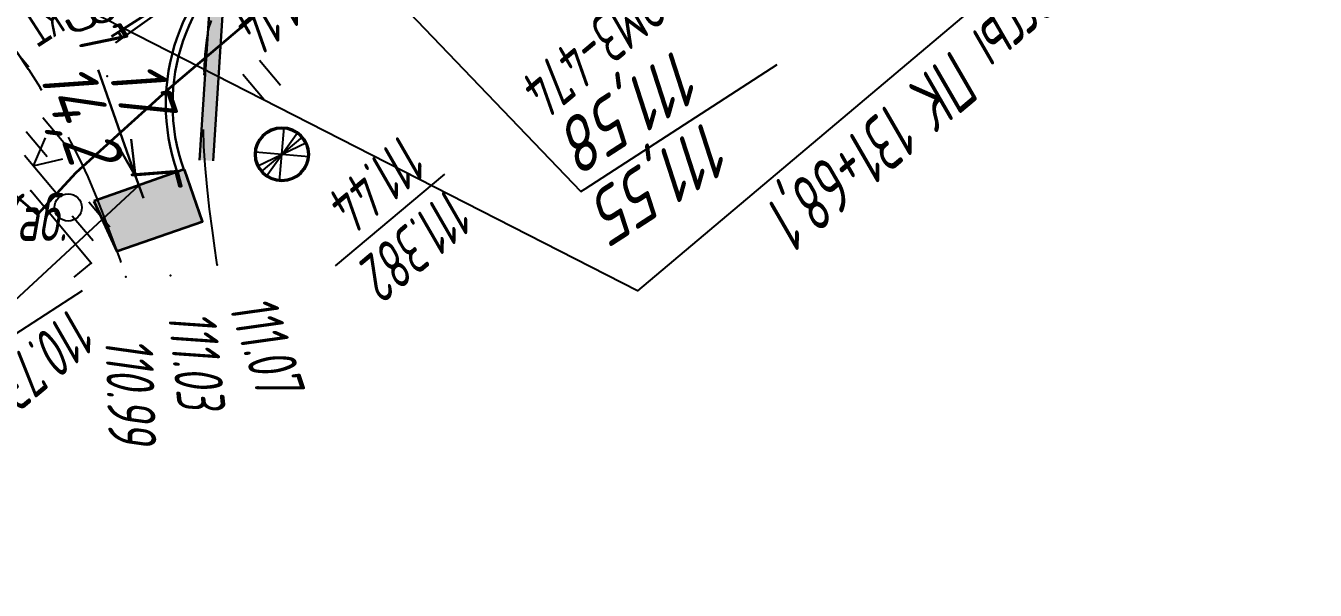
# Model space of a CAD drawing. Header units: millimetres. Extents: x -1799 to 6962, y -1020 to 4121.
# Drawn here: x 6608.9 to 6703.7, y -1019.9 to -978.3 of the extents above; entities that cross this region are included whole.
import ezdxf
from ezdxf import colors
from ezdxf.entities.mleader import LeaderData, LeaderLine
from ezdxf.math import Vec2, Vec3

# ---------------------------------------------------------------- set-up
doc = ezdxf.new("R2010")
doc.units = ezdxf.units.MM
doc.linetypes.add('CONTI', pattern=[0])
for name, color, linetype, lineweight in [('10', 1, 'Continuous', 35), ('Гравий', 30, 'Continuous', 35), ('КОПИЯ_ОСЬ_13_ОТКОСЫ', 7, 'Continuous', 30), ('КОПИЯ_ОСЬ_ГРАНИЦЫ_ПОЛОС', 7, 'Continuous', 30), ('Ось_примыкания', 1, 'Continuous', 35), ('Отметки', 5, 'Continuous', 30), ('Тротуар', 40, 'Continuous', 35), ('Уклоны ПЧ', 5, 'Continuous', 30)]:
    doc.layers.add(name, color=color, linetype=linetype, lineweight=lineweight)
for name, color, linetype in [('NAD_MDEFAULT', 7, 'CONTI'), ('PI_OTDEFAULT', 172, 'CONTI'), ('PI_TTDEFAULT', 5, 'CONTI'), ('SIT_LDEFAULT', 7, 'CONTI'), ('USLZNDEFAULT', 7, 'CONTI'), ('КОПИЯ_ОСЬ_ТАНГЕНСЫ', 1, 'Continuous'), ('ОСЬ_ВЕРХ_ПОКРЫТИЯ_ТАНГЕНСЫ', 1, 'Continuous')]:
    doc.layers.add(name, color=color, linetype=linetype)
doc.styles.add('eskd', font='spds.shx', dxfattribs={"width": 1.2, "oblique": 15})
doc.styles.get("Standard").update_dxf_attribs({"font": 'arial.ttf'})
doc.styles.add('ГОСТ', font='', dxfattribs={"oblique": 15, "height": 4})
doc.styles.get('ГОСТ').set_extended_font_data('GOST type A')

# ---------------------------------------------------------------- blocks, each defined once
blk = doc.blocks.new('BL_2011')
at = {"color": 0}
for p, q in [((0, 0), (0, 2.4)), ((1.6, 0), (1.6, 2.4))]:
    blk.add_line(p, q, dxfattribs=at)
blk = doc.blocks.new('BL_4017')
at = {"color": 0}
for p, q in [((0, 1), (0, 5)), ((2, 5), (0, 4)), ((0, 4), (2, 3))]:
    blk.add_line(p, q, dxfattribs=at)
blk.add_circle((0, 0), 1, dxfattribs=at)
blk = doc.blocks.new('BL_6')
at = {"color": 0}
for p, q in [((-1.4, 1.4), (1.4, -1.4)), ((-1.4, -1.4), (1.4, 1.4)), ((-2, 0), (2, 0)), ((-1.94, 0.5), (1.94, -0.5)), ((-1.94, -0.5), (1.94, 0.5))]:
    blk.add_line(p, q, dxfattribs=at)
for radius in [2, 1.9]:
    blk.add_circle((0, 0), radius, dxfattribs=at)
blk = doc.blocks.new('_None')
blk = doc.blocks.new('Крест')
at = {"layer": 'Отметки'}
for points in [[(0, 1), (0, -1)], [(-1, 0), (1, 0)]]:
    blk.add_lwpolyline(points, dxfattribs=at)

msp = doc.modelspace()

# ---------------------------------------------------------------- hatches: boundary and pattern name
at = {"layer": 'Гравий', "ltscale": 7}
msp.add_hatch(color=256, dxfattribs=at).paths.add_polyline_path([(6620.571384595047, -988.8925521872816), (6613.919223847168, -991.2251282656443), (6615.606700376442, -994.9057832635817), (6621.916180323906, -992.727709995198)])
at = {"layer": 'Тротуар', "lineweight": 30, "ltscale": 7}
msp.add_hatch(color=256, dxfattribs=at).paths.add_polyline_path([(6621.696354407914, -988.1959317117808), (6622.69374914314, -988.2686166265858), (6623.477139889679, -976.0138156438124), (6622.869080385202, -975.0733038723347), (6622.243709438431, -975.947866405907), (6622.458115035066, -976.2794967606542)])

# ---------------------------------------------------------------- linework, layer by layer
at = {"linetype": 'Continuous'}
msp.add_lwpolyline([(6694.978765340589, -963.1484611207497), (6653.885756052166, -997.8152342444164), (6612.531700375848, -976.6907872637612)], dxfattribs=at)
at = {"layer": '10'}
for points in [[(6864.267643815148, -742.902871240477), (6853.347643815223, -765.1628712411848), (6762.267643815148, -847.2028712402907), (6690.787643815167, -908.3528712406633), (6671.227643815111, -925.9228712409613), (6669.587643814981, -927.402871240477), (6663.487643814888, -936.0928712408868), (6660.837643814981, -942.242871240328), (6644.657643815279, -936.0228712405888), (6598.007643814906, -978.062871240626), (6595.597643815223, -980.0028712410358), (6609.767643815148, -992.2128712409985), (6612.617643815242, -989.1228712402162), (6619.487643814888, -982.9228712409613), (6619.487643814888, -982.9228712409613), (6662.377643815018, -946.4828712405515), (6665.69764381485, -943.5728712404025)], [(6762.267643815148, -847.2028712402907), (6690.787643815167, -908.3528712406633), (6671.227643815111, -925.9228712409613), (6669.587643814981, -927.402871240477), (6663.487643814888, -936.0928712408868), (6660.837643814981, -942.242871240328), (6644.657643815279, -936.0228712405888), (6598.007643814906, -978.062871240626), (6595.597643815223, -980.0028712410358), (6609.767643815148, -992.2128712409985), (6612.617643815242, -989.1228712402162), (6619.487643814888, -982.9228712409613), (6619.487643814888, -982.9228712409613), (6662.377643815018, -946.4828712405515), (6665.69764381485, -943.5728712404025), (6667.657643815279, -946.1128712404397), (6693.417643815055, -926.3928712407005), (6690.157643815279, -922.2528712410358), (6716.347643815223, -901.5328712403652)]]:
    msp.add_lwpolyline(points, dxfattribs=at)
at = {"layer": 'NAD_MDEFAULT', "color": 0}
msp.add_line((6639.689585376424, -989.2454112643254), (6631.646118376413, -995.9946812648204), dxfattribs=at)
at = {"layer": 'PI_TTDEFAULT', "color": 5}
for p in [(6622.351700376437, -978.5807862650481, 111.138), (6614.901700376426, -982.0407852647704, 111.363), (6609.29170037644, -990.4707862647128, 110.645), (6613.711700376423, -995.7907852647704, 110.733), (6622.991700376451, -995.9107882646722, 111.073), (6616.28170037643, -996.8007872650278, 110.995), (6619.551700376449, -996.7107832651463, 111.03)]:
    msp.add_point(p, dxfattribs=at)
at = {"layer": 'SIT_LDEFAULT', "color": 7}
for p, q in [((6622.351700376437, -978.5807862650481), (6622.571700376409, -977.9307852644351)), ((6622.221700376433, -979.3807822648314), (6622.341700376428, -978.5807862650481)), ((6622.111700376447, -980.4407872646925), (6622.221700376433, -979.3807822648314)), ((6608.221700376433, -980.2207862647128), (6609.101700376437, -981.5207892643166)), ((6622.03170037643, -981.700781264889), (6622.101700376437, -980.4407872646925)), ((6609.111700376447, -981.5207892643166), (6609.961700376423, -982.8607852641371)), ((6622.03170037643, -981.9707862647128), (6622.04170037644, -981.700781264889)), ((6609.951700376414, -982.8607852641371), (6610.071700376409, -983.0607822645334)), ((6612.03170037643, -986.530783264513), (6612.211700376423, -986.8607852641371)), ((6622.001700376402, -987.1907872646925), (6621.971700376433, -985.9707862647128)), ((6612.211700376423, -986.8607852641371), (6612.841700376428, -988.0907882653055)), ((6622.091700376428, -988.5707842647907), (6622.001700376402, -987.1907872646925)), ((6612.841700376428, -988.0907882653055), (6613.471700376433, -989.450781264889)), ((6622.241700376451, -990.1707832651091), (6622.091700376428, -988.5707842647907)), ((6613.471700376433, -989.450781264889), (6614.131700376407, -991.030783264513)), ((6613.711700376423, -995.7907852647704), (6609.29170037644, -990.4707862647128)), ((6622.431700376395, -991.8207842647907), (6622.241700376451, -990.1707832651091)), ((6614.131700376407, -991.030783264513), (6614.78170037643, -992.6807852644351)), ((6622.631700376407, -993.3807822648314), (6622.431700376395, -991.8207842647907)), ((6614.78170037643, -992.6807852644351), (6615.371700376398, -994.2507842644927)), ((6615.371700376398, -994.2507842644927), (6615.841700376428, -995.5607822645334)), ((6622.8117003764, -994.6807852644351), (6622.631700376407, -993.3807822648314)), ((6622.941700376405, -995.5807862650481), (6622.8117003764, -994.6807852644351)), ((6612.481700376442, -996.8107822645334), (6613.711700376423, -995.7907852647704)), ((6615.841700376428, -995.5607822645334), (6615.911700376435, -995.7507842644927)), ((6622.991700376451, -995.9107882646722), (6622.941700376405, -995.5807862650481))]:
    msp.add_line(p, q, dxfattribs=at)
at = {"layer": 'Гравий', "linetype": 'Continuous'}
msp.add_lwpolyline([(6613.919223847197, -991.2251282656443), (6615.606700376442, -994.9057832635817), (6621.916180323906, -992.727709995198), (6620.571384594843, -988.8925521863503)], dxfattribs=at)
at = {"layer": 'КОПИЯ_ОСЬ_13_ОТКОСЫ'}
for points in [[(6742.821247117807, -883.8679142106203), (6697.389606492807, -922.8649845231203), (6694.483356492807, -925.3478946793703), (6689.364215867807, -929.6804142106203), (6687.891559617807, -930.9128360856203), (6687.153278367807, -931.5275821793703), (6682.192340867807, -934.9201603043703), (6678.017536180307, -937.6999454606203), (6673.801715867807, -940.4255313981203), (6672.953083055307, -940.9631290543703), (6669.135700242807, -943.8054142106203), (6665.126911180307, -946.6667423356203), (6661.084918992807, -949.4665470231203), (6657.018512742807, -952.2141056168703), (6652.150348680307, -955.4318790543703), (6650.546833055307, -956.4777774918703), (6648.140583055307, -958.0383243668703), (6645.732379930307, -959.5915470231203), (6641.717731492807, -962.1667423356203), (6615.221637742807, -979.1247501481203)], [(6718.569293992807, -906.5959415543703), (6703.659137742807, -919.9338321793703), (6697.789997117807, -924.8102970231203), (6695.578083055307, -926.6403751481203), (6690.380817430307, -930.9001407731203), (6688.885700242807, -932.1125431168703), (6688.135700242807, -932.7175235856203), (6683.158161180307, -936.1184024918703), (6678.966754930307, -938.9084415543703), (6674.731403367807, -941.6457462418703), (6673.878864305307, -942.1852970231203), (6670.657184617807, -944.5905704606203), (6667.640583055307, -946.7922306168703), (6663.613239305307, -949.6555118668703), (6659.559528367807, -952.4606876481203), (6654.670856492807, -955.7639103043703), (6649.723590867807, -958.7126407731203), (6647.248981492807, -960.1716251481203), (6643.949176805307, -962.1052188981203), (6637.359333055307, -965.9523868668703), (6626.219684617807, -972.6662540543703), (6620.189411180307, -976.2316837418703), (6615.519489305307, -979.5856876481203)], [(6615.732379930307, -978.7980899918703), (6616.010700242807, -979.2331485856203)]]:
    msp.add_lwpolyline(points, dxfattribs=at)
at = {"layer": 'КОПИЯ_ОСЬ_ГРАНИЦЫ_ПОЛОС'}
for points in [[(6628.712864445299, -969.801720812532), (6628.293198920621, -970.0730428943289), (6627.453867871876, -970.6156870551285), (6626.614536823074, -971.1583312177909), (6626.064084246502, -971.5142097189901), (6626.064084246502, -971.5142097189901), (6626.064084246502, -971.5142097189901, 0.3464751364973871), (6620.053060151384, -989.074302334885)], [(6626.33555033734, -971.9340979918716, 0.346475136489075), (6620.524893713251, -988.9088541861502)]]:
    msp.add_lwpolyline(points, format="xyb", dxfattribs=at)
at = {"layer": 'Ось_примыкания', "linetype": 'Continuous'}
msp.add_lwpolyline([(6620.524893713135, -988.9088541861502), (6613.919223846935, -991.2251282656443)], dxfattribs=at)
at = {"layer": 'Тротуар', "lineweight": 30, "ltscale": 7}
for points in [[(6622.869080384795, -975.0733038723347), (6623.477139889679, -976.0138156438124), (6622.693749142762, -988.2686166265858)], [(6622.234164879113, -975.9331034278375), (6622.458115034804, -976.2794967606542), (6621.695786118255, -988.204821629065)]]:
    msp.add_lwpolyline(points, dxfattribs=at)
at = {"layer": 'Уклоны ПЧ', "ltscale": 2}
for points in [[(6616.990003289722, -989.3796544564766), (6614.236737654146, -981.5638023927686)], [(6616.990003289722, -989.3796544564766), (6616.673096580265, -986.6714376058308)], [(6616.990003289722, -989.3796544564766), (6615.619824733885, -987.0222238438082)]]:
    msp.add_lwpolyline(points, dxfattribs=at)

# ---------------------------------------------------------------- block references
at = {"layer": 'USLZNDEFAULT', "color": 7, "rotation": 40}
for name, p in [('BL_2011', (6607.901700376426, -982.4107882646722)), ('BL_2011', (6626.421700376444, -983.7507842644927)), ('BL_2011', (6610.491700376451, -987.9707862647128)), ('BL_6', (6627.741700376451, -987.780783264513)), ('BL_4017', (6612.03170037643, -991.6907872646925)), ('BL_2011', (6613.861700376447, -994.1607882646722))]:
    msp.add_blockref(name, p, dxfattribs=at)
at = {"layer": 'Отметки', "rotation": 109.8207444923516}
msp.add_blockref('Крест', (6617.222058780326, -990.0669912263629), dxfattribs=at)

# ---------------------------------------------------------------- texts
at = {"layer": 'NAD_MDEFAULT', "color": 7, "style": 'eskd', "oblique": 10, "width": 0.8}
for s, height, rotation, p in [('Конец трассы ПК 131+68,1', 4, 220.066416, (6694.712252376436, -965.1430492648733)), (' ОМЗ-474', 3.5, 220, (6655.565713376456, -973.6879892643419)), (' 111.44', 3.5, 220, (6637.791462376432, -985.1756622647745)), ('Г', 3.5, 284.441733, (6616.5299763764, -988.9443132649985)), (' 111.382', 3.5, 220, (6641.166097376388, -989.1973952647177))]:
    msp.add_text(s, height=height, rotation=rotation, dxfattribs=at).set_placement(p)
msp.add_text('Каб.', height=3.5, dxfattribs=at).set_placement((6606.501700376402, -994.1507862644148))
at = {"layer": 'PI_OTDEFAULT', "color": 172, "style": 'eskd', "oblique": 10, "width": 0.8}
for s, rotation, p in [('111.37', 300.0000000000001, (6609.661700376435, -974.2907852647704)), ('111.14', 220, (6629.356439376434, -973.3542482644198)), ('111.07', 288, (6623.801700376449, -998.9207832651091)), ('110.73', 220, (6612.339605376366, -998.8925672644627)), ('111.03', 275.9999999999999, (6619.351700376437, -999.5007842644927)), ('110.99', 272, (6614.741700376451, -1001.300787265028))]:
    msp.add_text(s, height=3.5, rotation=rotation, dxfattribs=at).set_placement(p)
at = {"layer": 'КОПИЯ_ОСЬ_ТАНГЕНСЫ', "width": 0.6}
msp.add_text('КТ', height=2.5, rotation=212.883469238441, dxfattribs=at).set_placement((6610.593370330267, -976.4554628595588))
at = {"layer": 'ОСЬ_ВЕРХ_ПОКРЫТИЯ_ТАНГЕНСЫ', "width": 0.6}
msp.add_text('КТ', height=2.5, rotation=212.883469238441, dxfattribs=at).set_placement((6610.593370330267, -976.4554628595588))
at = {"layer": 'Отметки', "color": 0, "style": 'ГОСТ', "oblique": 15}
msp.add_text('111,58', height=4, rotation=212.883469, dxfattribs=at).set_placement((6657.095259455333, -979.7669868018356, 126.574))
at = {"layer": 'Уклоны ПЧ', "style": 'ГОСТ', "oblique": 15}
for s, p in [('14,2', (6609.822513035799, -981.8412037441385)), ('17', (6614.85809489975, -981.6401835806546))]:
    msp.add_text(s, height=3.999999999999999, rotation=288.9747207152591, dxfattribs=at).set_placement(p)

# ---------------------------------------------------------------- leaders
at = {"layer": 'Отметки', "ltscale": 0.2}
ml = msp.add_multileader_mtext('Standard', dxfattribs=at)
ml.set_content('111,41', color=256, style='ГОСТ')
ml.set_leader_properties()
ml.set_arrow_properties(name='NONE')
ml.build(insert=Vec2(0, 0))
ml.multileader.update_dxf_attribs({"text_left_attachment_type": 6, "text_right_attachment_type": 6, "dogleg_length": 0.36, "arrow_head_size": 2})
ctx = ml.context
ctx.base_point, ctx.arrow_head_size, ctx.landing_gap_size, ctx.plane_origin, ctx.plane_x_axis, ctx.plane_y_axis = Vec3(6574.286648255319, -967.9406025220493), 2, 0, Vec3(6517.859061294943, -939.9686370739591), Vec3(-0.8397765464835488, -0.542932179904787), Vec3(0.542932179904787, -0.8397765464835488)
ctx.left_attachment, ctx.right_attachment = 6, 6
notes = []
notes.append((ctx, [(0, (1, 1, 0), (6574.588967812053, -967.7451469372836), (-0.8397765464835488, -0.542932179904787), 0.36, [(0, [(6612.531700393398, -976.6907852530358)], 0, [])])]))
ctx.mtext.insert, ctx.mtext.text_direction, ctx.mtext.rotation, ctx.mtext.line_spacing_style, ctx.mtext.flow_direction = Vec3(6576.784369134411, -971.8039347972599), Vec3(-0.8397765464835488, -0.542932179904787), 3.71551745711728, 2, 5
ml = msp.add_multileader_mtext('Standard', dxfattribs=at)
ml.set_content('111,55', color=256, style='ГОСТ')
ml.set_leader_properties()
ml.set_arrow_properties(name='NONE')
ml.build(insert=Vec2(0, 0))
ml.multileader.update_dxf_attribs({"text_left_attachment_type": 6, "text_right_attachment_type": 6, "dogleg_length": 0.36, "arrow_head_size": 2})
ctx = ml.context
ctx.base_point, ctx.arrow_head_size, ctx.landing_gap_size, ctx.plane_origin, ctx.plane_x_axis, ctx.plane_y_axis = Vec3(6664.590964477578, -980.9020260424852), 2, 0, Vec3(6593.701674623453, -969.839337544131), Vec3(-0.8397765464835488, -0.542932179904787), Vec3(0.542932179904787, -0.8397765464835488)
ctx.left_attachment, ctx.right_attachment, ctx.text_align_type = 6, 6, 2
notes.append((ctx, [(1, (1, 1, 0), (6649.721033687829, -990.5157309887809), (0.8397765464835488, 0.542932179904787), 0.36, [(0, [(6627.328734662422, -967.134142359334)], 0, [])])]))
ctx.mtext.insert, ctx.mtext.text_direction, ctx.mtext.rotation, ctx.mtext.alignment, ctx.mtext.line_spacing_style, ctx.mtext.flow_direction = Vec3(6652.521074123661, -994.183607679407), Vec3(-0.8397765464835488, -0.542932179904787), 3.71551745711728, 3, 2, 5
ml = msp.add_multileader_mtext('Standard', dxfattribs=at)
ml.set_content('111,17', color=256, style='ГОСТ')
ml.set_leader_properties()
ml.set_arrow_properties(name='NONE')
ml.build(insert=Vec2(0, 0))
ml.multileader.update_dxf_attribs({"text_left_attachment_type": 6, "text_right_attachment_type": 6, "dogleg_length": 0.36, "arrow_head_size": 2})
ctx = ml.context
ctx.base_point, ctx.arrow_head_size, ctx.landing_gap_size, ctx.plane_origin, ctx.plane_x_axis, ctx.plane_y_axis = Vec3(6598.948718003911, -1006.943595858928), 2, 0, Vec3(6542.521131043535, -978.9716304108379), Vec3(-0.8397765464835488, -0.542932179904787), Vec3(0.542932179904787, -0.8397765464835488)
ctx.left_attachment, ctx.right_attachment = 6, 6
notes.append((ctx, [(0, (1, 1, 0), (6599.251037560645, -1006.748140274162), (-0.8397765464835488, -0.542932179904787), 0.36, [(0, [(6617.222058780035, -990.0669912263629)], 0, [])])]))
ctx.mtext.insert, ctx.mtext.text_direction, ctx.mtext.rotation, ctx.mtext.line_spacing_style, ctx.mtext.flow_direction = Vec3(6601.446438883004, -1010.806928134139), Vec3(-0.8397765464835488, -0.542932179904787), 3.71551745711728, 2, 5
for ctx, leaders in notes:
    for number, flags, end, landing, length, lines in leaders:
        leader = LeaderData()
        leader.index, (leader.has_last_leader_line, leader.has_dogleg_vector, leader.attachment_direction) = number, flags
        leader.last_leader_point, leader.dogleg_vector, leader.dogleg_length = Vec3(end), Vec3(landing), length
        for number, points, colour, breaks in lines:
            line = LeaderLine()
            line.index, line.vertices, line.color, line.breaks = number, Vec3.list(points), colors.encode_raw_color(colour), breaks
            leader.lines.append(line)
        ctx.leaders.append(leader)

doc.saveas('drawing.dxf')
